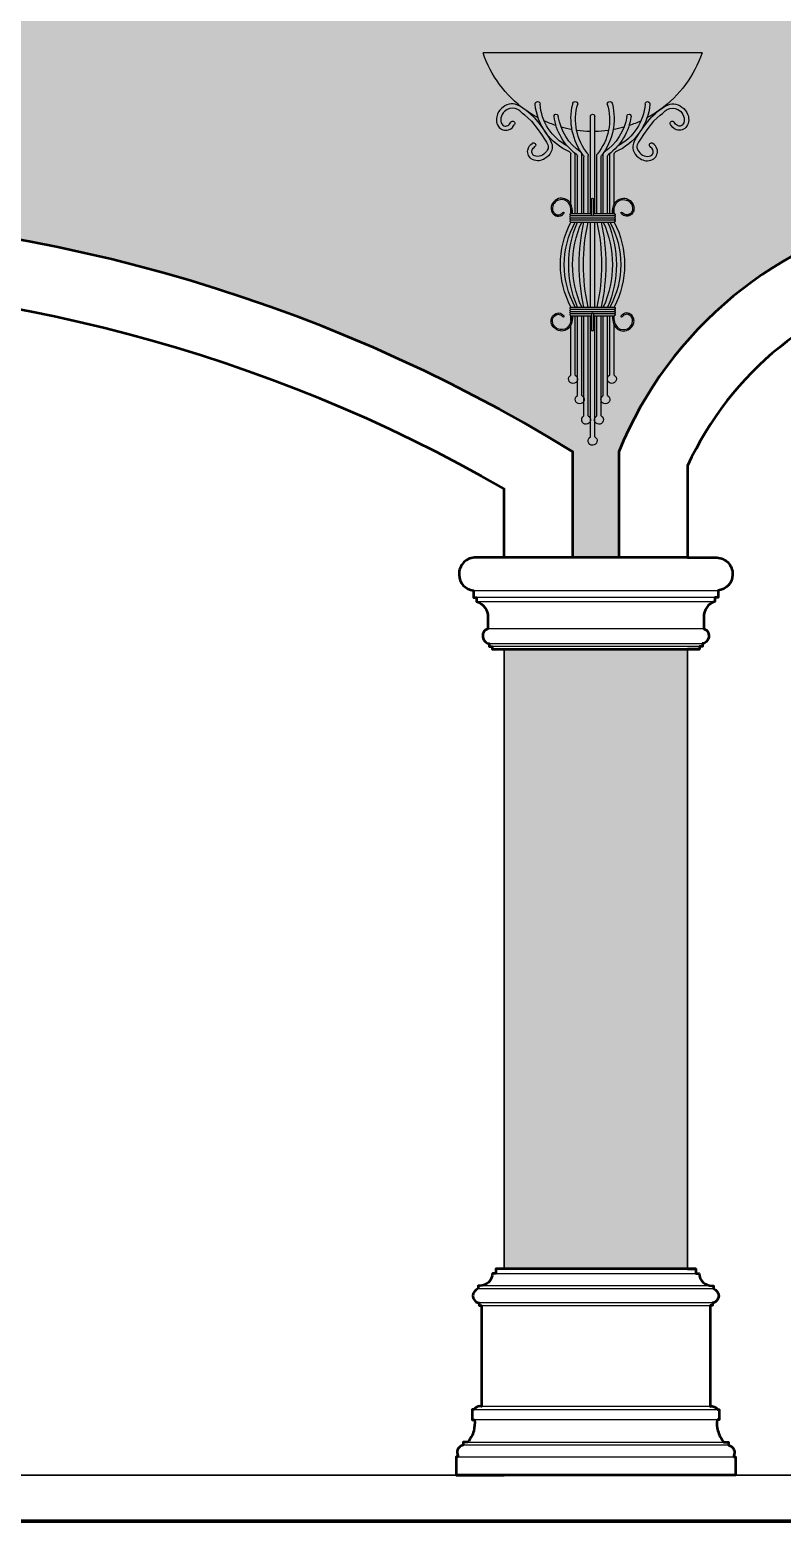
# Model space of a CAD drawing. Header units: metres. Extents: x -109 to 591, y -5 to 592.
# Drawn here: x 465.588 to 467.228, y 6.575 to 9.825 of the extents above; entities that cross this region are included whole.
import ezdxf

# ---------------------------------------------------------------- set-up
doc = ezdxf.new("R2010")
doc.units = ezdxf.units.M
doc.header["$LTSCALE"] = 0.03
for name, color, linetype, lineweight in [('HATCH SECCION', 8, 'Continuous', 5), ('Moldura con Espesor', 43, 'Continuous', 50), ('Muro', 7, 'Continuous', 70), ('Muro bajo', 7, 'Continuous', 30)]:
    doc.layers.add(name, color=color, linetype=linetype, lineweight=lineweight)
doc.layers.add('Luminaria', color=7, linetype='Continuous')
doc.layers.add('MOLDURA', color=43, linetype='Continuous')

# ---------------------------------------------------------------- blocks, each defined once
blk = doc.blocks.new('A$C18BB4888')
for p, q in [((5.941416247878806e-09, 1.153638934772388), (0.6442823249509786, 1.153638934772417)), ((0.3157911654461998, 0.680884239960335), (0.3157911654462566, 0.9666513198955329)), ((0.3284911654461951, 0.680884239960335), (0.3284911654462235, 0.9666513198955329)), ((0.2586411654462779, 0.7082343988385702), (0.2586411654463063, 0.8560377180292562)), ((0.27134116544633, 0.680884239960335), (0.27134116544633, 0.8572287904209617)), ((0.2776911654462992, 0.680884239960335), (0.2776911654462708, 0.8492372710784366)), ((0.2903911654462945, 0.6808842399603208), (0.2903911654462661, 0.8557785286315891)), ((0.2967411654462921, 0.6808842399603208), (0.2967411654462637, 0.8474928180446)), ((0.3094411654463158, 0.680884239960335), (0.309441165446259, 0.8519260237832498)), ((0.3348411654462211, 0.680884239960335), (0.3348411654462211, 0.8519260237833208)), ((0.347541165446188, 0.680884239960335), (0.347541165446188, 0.8474928180446852)), ((0.3538911654461572, 0.680884239960335), (0.3538911654461288, 0.8557724683408878)), ((0.366591165446124, 0.680884239960335), (0.366591165446124, 0.8492345255935589)), ((0.3729411654460932, 0.680884239960335), (0.3729411654460648, 0.8572285804600028)), ((0.3856411654460885, 0.7082343988383002), (0.3856411654460885, 0.8560377180292562)), ((0.3189661654462839, 0.6758256961918789), (0.3189661654462839, 0.7226350565145196)), ((0.3253161654462247, 0.6758256961918789), (0.3253161654462531, 0.7226350565145196)), ((0.2586411654462779, 0.680884239960335), (0.2586411654462779, 0.6946195137443425)), ((0.3189661654463123, 0.680884239960335), (0.2586411654463348, 0.6808842399603492)), ((0.3192406886230401, 0.6745342399603373), (0.2586411654463348, 0.6745342399603516)), ((0.3856411654461738, 0.6681842399603397), (0.2586411654463348, 0.6681842399603539)), ((0.3856411654461738, 0.6618342399603421), (0.2586411654463348, 0.6618342399603563)), ((0.3856411654461738, 0.6745342399603373), (0.3250416422694684, 0.6745342399603373)), ((0.3856411654461738, 0.680884239960335), (0.3253161654462247, 0.680884239960335)), ((0.3856411654460885, 0.680884239960335), (0.3856411654460885, 0.6946195137433904)), ((0.3856411654461738, 0.6554842399603444), (0.2586411654463348, 0.6554842399603587)), ((0.3157911654461998, 0.4054842399603444), (0.3157911654461998, 0.6554842399603444)), ((0.3284911654461951, 0.4054842399603444), (0.3284911654461951, 0.6554842399603444)), ((0.3856411654461738, 0.4054842399603444), (0.2586411654463348, 0.4054842399603302)), ((0.3856411654461738, 0.3991342399603468), (0.2586411654463348, 0.3991342399603326)), ((0.3856411654461738, 0.3927842399603492), (0.2586411654463348, 0.392784239960335)), ((0.3192406886230401, 0.3864342399603373), (0.2586411654463348, 0.3864342399603373)), ((0.2586411654463632, 0.3663489661770143), (0.2586411654463632, 0.3800842399603539)), ((0.3189661654463123, 0.3800842399603539), (0.2586411654463348, 0.3800842399603397)), ((0.2586411654463348, 0.2054842399603416), (0.2586411654463632, 0.3527340810823034)), ((0.2713411654462732, 0.2057290956440454), (0.27134116544633, 0.3800842399603539)), ((0.2776911654462992, 0.1454842399603393), (0.2776911654463277, 0.3800842399603539)), ((0.2903911654462092, 0.1457290956440289), (0.2903911654462945, 0.3800842399603539)), ((0.2967411654462637, 0.08548423996019494), (0.2967411654462637, 0.3800842399603539)), ((0.3094411654461737, 0.08572909564406928), (0.309441165446259, 0.3800842399603539)), ((0.3157911654462282, 0.02397226584660928), (0.3157911654461998, 0.3800842399603397)), ((0.3189661654462839, 0.3851427837288099), (0.3189661654462839, 0.3383334234061692)), ((0.3856411654461738, 0.3864342399603515), (0.3250416422694684, 0.3864342399603373)), ((0.3253161654462247, 0.3851427837288099), (0.3253161654462531, 0.3383334234061692)), ((0.3856411654461738, 0.3800842399603539), (0.3253161654462247, 0.3800842399603539)), ((0.3284911654461666, 0.02372741016290547), (0.3284911654461951, 0.3800842399603539)), ((0.3348411654461643, 0.08572909564404085), (0.3348411654462211, 0.3800842399603539)), ((0.3475411654461595, 0.08548423996035126), (0.3475411654462164, 0.3800842399603539)), ((0.3538911654461572, 0.1457290956440289), (0.3538911654461856, 0.3800842399603539)), ((0.3665911654460956, 0.1454842399602541), (0.3665911654460672, 0.3800842399603539)), ((0.3729411654461217, 0.205239384276652), (0.3729411654461217, 0.3800842399603539)), ((0.3856411654460601, 0.3663489661774832), (0.3856411654460601, 0.3800842399603539)), ((0.3856411654460601, 0.2054842399603416), (0.3856411654460601, 0.3527340810824882))]:
    blk.add_line(p, q)
for centre, radius, start, end in [((0.3221411654461974, 1.261855929456814), 0.3398320829256913, 198.5687629645578, 234.3147334475291), ((0.3221411654461974, 1.261855929456814), 0.3398320829256913, 305.6852665528232, 341.4312370354483), ((0.1604782917100067, 1.002711855103939), 0.00720887599450748, 3.953150250833259e-09, 190.5567208375564), ((0.2712436931279001, 1.002711855103925), 0.007504137054723969, 1.085030820355413e-10, 179.9999999996745), ((0.3730386377645516, 1.002711855103925), 0.007504137054723969, 3.25517704797266e-10, 179.9999999998915), ((0.483804039182445, 1.002711855103939), 0.00720887599450748, 349.4432791624436, 179.9999999960469), ((0.3221411654461974, 1.261855929456814), 0.3398320829256913, 234.3147334613965, 241.8933101000513), ((0.3224818113387187, 1.017678757038837), 0.1698730201829537, 185.0546795659456, 246.5261884915437), ((0.3189925297638752, 1.013296739568034), 0.1516751540860333, 184.0017269750874, 242.2596000288567), ((0.3745171641888021, 0.9887979250837162), 0.1672082525604495, 187.6111472735601, 233.5289539814255), ((0.2150430328098309, 0.9666513198955329), 0.006203685232579842, 0, 187.9062533990726), ((0.3757385543130738, 0.9899786381286617), 0.1561863981191126, 188.5895863590193, 235.6566639987963), ((0.4391885322619657, 0.960451822292157), 0.1804667659680022, 166.4572552969691, 217.1846545555153), ((0.4331255685438009, 0.9571887957607856), 0.1609497904113962, 163.5702141860079, 218.9798956931044), ((0.3221411654462258, 0.9666513198955471), 0.006349999999969214, 0, 180), ((0.2111567623486508, 0.9571887957607856), 0.1609497904113962, 321.0201043068956, 16.42978581399213), ((0.2050937986304859, 0.960451822292157), 0.1804667659680022, 322.8153454444847, 13.54274470303094), ((0.2685437765793779, 0.9899786381286617), 0.1561863981191126, 304.3433360012037, 351.4104136409807), ((0.2697651667036496, 0.9887979250837162), 0.1672082525604495, 306.4710460185745, 352.3888527264399), ((0.321800519553733, 1.017678757038837), 0.1698730201829537, 293.4738115084563, 354.9453204340544), ((0.3252898011285765, 1.013296739568034), 0.1516751540860333, 297.7403999711433, 355.9982730249126), ((0.4292392980826207, 0.9666513198955329), 0.006203685232579842, 352.0937466009274, 180), ((0.3221411654462543, 1.261855929456814), 0.3398320829256913, 298.1066898999487, 305.6852665386035), ((0.3221411654461974, 1.261855929456814), 0.3398320829256913, 300.9037063436215, 305.6852665388388), ((0.08716769233575405, 0.9460678826952176), 0.006350000000007872, 326.6963731569064, 146.6963731564606), ((0.3221411654461974, 1.261855929456814), 0.3398320829256913, 245.0933860711731, 251.5800995590389), ((0.3221411654461974, 1.261855929456814), 0.3398320829256913, 254.1904612983764, 259.8029711200484), ((0.3221411654461974, 1.261855929456814), 0.3398320829256913, 262.1178369849101, 268.9293260006799), ((0.3221411654461974, 1.261855929456814), 0.3398320829256913, 271.0706739993298, 277.8821630150899), ((0.3221411654461974, 1.261855929456814), 0.3398320829256913, 280.1495124837722, 285.8095387016236), ((0.3221411654462543, 1.261855929456814), 0.3398320829256913, 288.4199004409611, 294.7854935241788), ((0.5571146385567545, 0.9460678826952176), 0.006350000000007872, 33.30362684353939, 213.3036268430936), ((0.148579207581065, 0.8823007172383086), 0.006350000000007872, 311.6579878855268, 131.6579878850812), ((0.4957031233114435, 0.8823007172383086), 0.006350000000007872, 48.34201211491884, 228.3420121144732), ((0.2522911654463087, 0.8560377180292562), 0.00635, 0, 66.56794365578162), ((0.2713411654463016, 0.8492372710784366), 0.00635, 0, 53.41541240985806), ((0.2840411654462685, 0.8557785286315891), 0.00635, 0, 55.63082469191292), ((0.2903911654462661, 0.8474928180446), 0.00635, 0, 37.74864273231748), ((0.3030911654462329, 0.8519260237832498), 0.00635, 0, 39.2500432747249), ((0.3411911654462187, 0.8519260237833208), 0.00635, 140.7499567252751, 180), ((0.3538911654461856, 0.8474928180446852), 0.00635, 142.2513572677839, 180), ((0.3602411654461264, 0.8557724683408878), 0.00635, 124.3933881745732, 180), ((0.3729411654461217, 0.8492345255935589), 0.00635, 126.6076776479176, 180), ((0.3919911654460861, 0.8560377180292562), 0.00635, 113.4320563442184, 180), ((0.3221411654462543, 0.7226350565145196), 0.003174999999998818, 0, 180), ((0.2365016100771982, 0.682567942671767), 0.002011842997613652, 316.0456920737553, 130.8648041237182), ((0.2586411654463063, 0.6777092399603504), 0.003174999999998818, 89.9999999994871, 270), ((0.2586411654463063, 0.6713592399603527), 0.003174999999998818, 90.00000000000001, 270.0000000005129), ((0.2586411654463063, 0.6650092399603551), 0.003174999999998818, 89.9999999994871, 270), ((0.2586411654463063, 0.6586592399603575), 0.003174999999998818, 90, 270.0000000005129), ((0.3221411654462543, 0.6758256961918789), 0.003174999999998818, 180, 0), ((0.3856411654462022, 0.6777092399603504), 0.003174999999998818, 270, 90.00000000051288), ((0.3856411654462022, 0.6713592399603527), 0.003174999999998818, 269.9999999994872, 89.99999999999999), ((0.3856411654462022, 0.6650092399603551), 0.003174999999998818, 270, 90.00000000051288), ((0.3856411654462022, 0.6586592399603575), 0.003174999999998818, 269.9999999994872, 90), ((0.4077807208153104, 0.682567942671767), 0.002011842997613652, 49.13519587628181, 223.9543079262447), ((0.4960354717712221, 0.5304842399603444), 0.2682928561767429, 152.2309467524051, 207.7690532475949), ((0.4960354717712221, 0.5304842399603444), 0.2571235720326722, 150.9123144672884, 209.0876855327033), ((0.5694822368816688, 0.5304842399603587), 0.3174382292185378, 156.8102546870692, 203.1897453129355), ((0.5694822368816688, 0.5304842399603587), 0.3058052094944161, 155.8732287341902, 204.1267712658097), ((0.8597006256090083, 0.5304842399603018), 0.5766700562598261, 167.4810952189992, 192.5189047809918), ((0.8597006256090083, 0.5304842399603018), 0.5642787196929628, 167.2015725619619, 192.7984274380263), ((-0.2154182947164998, 0.5304842399603018), 0.5642787196929628, 347.2015725619738, 12.79842743803814), ((-0.2154182947164998, 0.5304842399603018), 0.5766700562598261, 347.4810952190081, 12.51890478100076), ((0.07480009401083976, 0.5304842399603587), 0.3058052094944161, 335.8732287341903, 24.12677126580975), ((0.07480009401083976, 0.5304842399603587), 0.3174382292185378, 336.8102546870645, 23.18974531293081), ((0.1482468591212864, 0.5304842399603444), 0.2571235720325907, 330.9123144672373, 29.08768553275987), ((0.1482468591212864, 0.5304842399603444), 0.2682928561767429, 332.2309467524051, 27.76905324759487), ((0.2586411654463063, 0.4023092399603314), 0.003174999999998818, 89.9999999994871, 270), ((0.2586411654463063, 0.3959592399603338), 0.003174999999998818, 90.00000000000001, 270.0000000005129), ((0.3856411654462022, 0.4023092399603314), 0.003174999999998818, 270, 90.00000000051287), ((0.3856411654462022, 0.3959592399603338), 0.003174999999998818, 269.9999999994872, 90.00000000000001), ((0.2365016100771982, 0.3784005372489219), 0.002011842997613652, 229.1351958762818, 43.95430792624474), ((0.2586411654463063, 0.3896092399603361), 0.003174999999998818, 89.9999999994871, 270), ((0.2586411654463063, 0.3832592399603385), 0.003174999999998818, 90.00000000000001, 270.0000000005129), ((0.3221411654462543, 0.3851427837288099), 0.003174999999998818, 0, 180), ((0.3856411654462022, 0.3896092399603361), 0.003174999999998818, 270, 90.00000000051287), ((0.3856411654462022, 0.3832592399603385), 0.003174999999998818, 269.9999999994872, 90.00000000000001), ((0.4077807208153104, 0.3784005372489219), 0.002011842997613652, 136.0456920737553, 310.8648041237182), ((0.3221411654462543, 0.3383334234061692), 0.003174999999998818, 180, 0), ((0.2652133273686843, 0.1940837316308546), 0.01315921359750405, 119.9625770768719, 62.24647164042638), ((0.3795133273684712, 0.1938388759471508), 0.01315921359750405, 119.9625770768719, 62.24647164042638), ((0.2842633273686488, 0.1340837316308381), 0.01315921359750405, 119.9625770768719, 62.24647164042638), ((0.3600190035237176, 0.1340837316308381), 0.01315921359750405, 117.7535283595736, 60.03742292312806), ((0.3033133273686133, 0.07408373163086424), 0.01315921359750405, 119.9625770768719, 62.24647164042638), ((0.3409690035237816, 0.07408373163086424), 0.01315921359750405, 117.7535283595736, 60.03742292312806), ((0.3219190035237887, 0.01232690183341845), 0.01315921359750405, 117.7535283595736, 60.03742292312806)]:
    blk.add_arc(centre, radius, start, end)
for points, knots in [([(0.1515550437732145, 0.96241990342142), (0.1136018127011198, 0.9967292011451008), (0.09802903859667822, 1.004641164639352), (0.06573883055162355, 1.001724029145961), (0.04953090836585261, 0.9899794768513317), (0.03815790746790526, 0.962485438801238), (0.03716471949903166, 0.9488390293660984), (0.05098273875913151, 0.9282017061058667), (0.06488340122626823, 0.9233462630876801), (0.08443720960619316, 0.9301782772235754), (0.08954596431354389, 0.9381230669960985), (0.09247484838599007, 0.942581251849063)], [0.1250460074207865, 0.1250460074207865, 0.1250460074207865, 0.1250460074207865, 0.1563528944473598, 0.1563528944473598, 0.1927495092456728, 0.1927495092456728, 0.2170838350303426, 0.2170838350303426, 0.2339431081285127, 0.2339431081285127, 0.2493057313479559, 0.2493057313479559, 0.2493057313479559, 0.2493057313479559]), ([(0.1428957241741671, 0.9526315828639156), (0.1096046027885507, 0.9812062862047668), (0.0983168581466316, 0.9923950112040671), (0.06571408540600032, 0.9915442069602847), (0.04636231561141813, 0.9603568502952129), (0.05866261594192679, 0.9369218117337965), (0.0745676842982732, 0.9384537388235543), (0.07926902279049841, 0.9456098554657757), (0.08186053628534751, 0.9495545135413437)], [0.1248612057614942, 0.1248612057614942, 0.1248612057614942, 0.1248612057614942, 0.1381195632415915, 0.1693141389976421, 0.2085551819168633, 0.2246462057080703, 0.2357126889454584, 0.2493057313479559, 0.2493057313479559, 0.2493057313479559, 0.2493057313479559]), ([(0.492727287119294, 0.96241990342142), (0.5306805181913887, 0.9967292011451008), (0.5462532922958303, 1.004641164639352), (0.578543500340885, 1.001724029145961), (0.5947514225266559, 0.9899794768513317), (0.6061244234246033, 0.962485438801238), (0.6071176113934769, 0.9488390293660984), (0.593299592133377, 0.9282017061058667), (0.5793989296662403, 0.9233462630876801), (0.5598451212863154, 0.9301782772235754), (0.5547363665789646, 0.9381230669960985), (0.5518074825065185, 0.942581251849063)], [0.1250460074207865, 0.1250460074207865, 0.1250460074207865, 0.1250460074207865, 0.1563528944473598, 0.1563528944473598, 0.1927495092456728, 0.1927495092456728, 0.2170838350303426, 0.2170838350303426, 0.2339431081285127, 0.2339431081285127, 0.2493057313479559, 0.2493057313479559, 0.2493057313479559, 0.2493057313479559]), ([(0.5013866067183415, 0.9526315828639156), (0.5346777281039579, 0.9812062862047668), (0.5459654727458769, 0.9923950112040671), (0.5785682454865082, 0.9915442069602847), (0.5979200152810904, 0.9603568502952129), (0.5856197149505817, 0.9369218117337965), (0.5697146465942353, 0.9384537388235543), (0.5650133081020101, 0.9456098554657757), (0.562421794607161, 0.9495545135413437)], [0.1248612057614942, 0.1248612057614942, 0.1248612057614942, 0.1248612057614942, 0.1381195632415915, 0.1693141389976421, 0.2085551819168633, 0.2246462057080703, 0.2357126889454584, 0.2493057313479559, 0.2493057313479559, 0.2493057313479559, 0.2493057313479559]), ([(0.1515550437732145, 0.96241990342142), (0.190909248874874, 0.9138381115399881), (0.2012216864926017, 0.8909823188730428), (0.2067582582289731, 0.8691858088967166), (0.1974932643288128, 0.8514434545373462), (0.171943422427745, 0.8361963939499901), (0.1585861287060482, 0.8332309905632087), (0.1361601120507032, 0.843903878859777), (0.1293364967029902, 0.8569515613173735), (0.1332549419661859, 0.877290529482778), (0.140373148261574, 0.883499410084454), (0.1443584724129607, 0.8870449658238897)], [0.1396701863843539, 0.1396701863843539, 0.1396701863843539, 0.1396701863843539, 0.1563528944473598, 0.1563528944473598, 0.1927495092456728, 0.1927495092456728, 0.2170838350303426, 0.2170838350303426, 0.2339431081285127, 0.2339431081285127, 0.2493057313479559, 0.2493057313479559, 0.2493057313479559, 0.2493057313479559]), ([(0.1428957241741671, 0.9526315828639156), (0.1937950910980533, 0.8864923097550843), (0.1930704298664239, 0.8646262445966215), (0.1686453623954378, 0.8440044668260072), (0.1436718356636106, 0.8527692476659183), (0.1428765799811913, 0.8687281188173586), (0.1492736777743744, 0.8744193163046816), (0.1527999427491125, 0.8775564686528696)], [0.1492872402351121, 0.1492872402351121, 0.1492872402351121, 0.1492872402351121, 0.1693141389976421, 0.2085551819168633, 0.2246462057080703, 0.2357126889454584, 0.2493057313479559, 0.2493057313479559, 0.2493057313479559, 0.2493057313479559]), ([(0.492727287119294, 0.96241990342142), (0.4533730820176345, 0.9138381115399881), (0.4430606443999068, 0.8909823188730428), (0.4375240726635354, 0.8691858088967166), (0.4467890665636958, 0.8514434545373462), (0.4723389084647636, 0.8361963939499901), (0.4856962021864604, 0.8332309905632087), (0.5081222188418053, 0.843903878859777), (0.5149458341895183, 0.8569515613173735), (0.5110273889263226, 0.877290529482778), (0.5039091826309345, 0.883499410084454), (0.4999238584795478, 0.8870449658238897)], [0.1396701863843539, 0.1396701863843539, 0.1396701863843539, 0.1396701863843539, 0.1563528944473598, 0.1563528944473598, 0.1927495092456728, 0.1927495092456728, 0.2170838350303426, 0.2170838350303426, 0.2339431081285127, 0.2339431081285127, 0.2493057313479559, 0.2493057313479559, 0.2493057313479559, 0.2493057313479559]), ([(0.5013866067183415, 0.9526315828639156), (0.4504872397944553, 0.8864923097550843), (0.4512119010260847, 0.8646262445966215), (0.4756369684970707, 0.8440044668260072), (0.5006104952288979, 0.8527692476659183), (0.5014057509113172, 0.8687281188173586), (0.4950086531181341, 0.8744193163046816), (0.4914823881433961, 0.8775564686528696)], [0.1492872402351121, 0.1492872402351121, 0.1492872402351121, 0.1492872402351121, 0.1693141389976421, 0.2085551819168633, 0.2246462057080703, 0.2357126889454584, 0.2493057313479559, 0.2493057313479559, 0.2493057313479559, 0.2493057313479559]), ([(0.2060780198707732, 0.7133645174296817), (0.2034261328556113, 0.709901522701756), (0.2014819964137189, 0.7059261792346376), (0.199962034419201, 0.6991517649224477), (0.1998167875117645, 0.6964803060591862), (0.2010145370422833, 0.6891779571780035)], [0.9483070269723219, 0.9483070269723219, 0.9483070269723219, 0.9483070269723219, 0.981958891346564, 0.981958891346564, 1.002496833477498, 1.002496833477498, 1.002496833477498, 1.002496833477498]), ([(0.2629038712727549, 0.6808842399603492), (0.2638790564908504, 0.6906830219052154), (0.2627515227115396, 0.7011534421459373), (0.2516789104410009, 0.7206202241201822), (0.2390441990808938, 0.7271381705444924), (0.2201589173942295, 0.7248012181507022), (0.2139956784485264, 0.7215729869514149), (0.2060780198707732, 0.7133645174296817)], [0.7004777115061076, 0.7004777115061076, 0.7004777115061076, 0.7004777115061076, 0.7876598202077238, 0.7876598202077238, 0.8848093557771439, 0.8848093557771439, 0.936097768404152, 0.936097768404152, 0.936097768404152, 0.936097768404152]), ([(0.2588667733453747, 0.6808842399605339), (0.2593495534090096, 0.6853539269313416), (0.2593833893402859, 0.6979332479741487), (0.2499134533346705, 0.7208202388557083), (0.225052297226199, 0.7240763629344826), (0.2142470951930022, 0.7163962407750688), (0.2089641828026743, 0.7106352321611098)], [0.6992514118858363, 0.6992514118858363, 0.6992514118858363, 0.6992514118858363, 0.7420628813958074, 0.8201826871520215, 0.9085975977620355, 0.9356141060679639, 0.9356141060679639, 0.9356141060679639, 0.9356141060679639]), ([(0.3813784596197536, 0.6808842399603492), (0.3804032744016581, 0.6906830219052154), (0.381530808180969, 0.7011534421459373), (0.3926034204515076, 0.7206202241201822), (0.4052381318116147, 0.7271381705444924), (0.424123413498279, 0.7248012181507022), (0.4302866524439821, 0.7215729869514149), (0.4382043110217353, 0.7133645174296817)], [0.7004777115061076, 0.7004777115061076, 0.7004777115061076, 0.7004777115061076, 0.7876598202077238, 0.7876598202077238, 0.8848093557771439, 0.8848093557771439, 0.936097768404152, 0.936097768404152, 0.936097768404152, 0.936097768404152]), ([(0.3854155575471339, 0.6808842399605339), (0.384932777483499, 0.6853539269313416), (0.3848989415522226, 0.6979332479741487), (0.394368877557838, 0.7208202388557083), (0.4192300336663095, 0.7240763629344826), (0.4300352356995063, 0.7163962407750688), (0.4353181480898343, 0.7106352321611098)], [0.6992514118858363, 0.6992514118858363, 0.6992514118858363, 0.6992514118858363, 0.7420628813958074, 0.8201826871520215, 0.9085975977620355, 0.9356141060679639, 0.9356141060679639, 0.9356141060679639, 0.9356141060679639]), ([(0.4382043110217353, 0.7133645174296817), (0.4408561980368972, 0.709901522701756), (0.4428003344787896, 0.7059261792346376), (0.4443202964733075, 0.6991517649224477), (0.4444655433807441, 0.6964803060591862), (0.4432677938502252, 0.6891779571780035)], [0.9483070269723219, 0.9483070269723219, 0.9483070269723219, 0.9483070269723219, 0.981958891346564, 0.981958891346564, 1.002496833477498, 1.002496833477498, 1.002496833477498, 1.002496833477498]), ([(0.2010145370422265, 0.6891779571780035), (0.2024829084807607, 0.6842662105054558), (0.205461517377671, 0.6797827275007648), (0.2149028396799508, 0.6731602415078157), (0.2217871639864484, 0.6714510586213862), (0.2319290637549329, 0.6752821536825024), (0.2350710143769277, 0.6784438419186927), (0.2379499228661928, 0.6811715536456262)], [1.014769211935689, 1.014769211935689, 1.014769211935689, 1.014769211935689, 1.054340115747797, 1.054340115747797, 1.100038752857406, 1.100038752857406, 1.135188886413548, 1.135188886413548, 1.135188886413548, 1.135188886413548]), ([(0.2047989045404108, 0.6901607625698887), (0.2058834772339253, 0.6866481979563162), (0.2106413811069388, 0.6792068750792453), (0.2248117590654317, 0.674260666570575), (0.231829697328692, 0.6809100312763121), (0.2351853087204461, 0.6840894100507029)], [1.01532494845942, 1.01532494845942, 1.01532494845942, 1.01532494845942, 1.04950312454725, 1.094218432151796, 1.135188886413548, 1.135188886413548, 1.135188886413548, 1.135188886413548]), ([(0.443267793850282, 0.6891779571780035), (0.4417994224117479, 0.6842662105054558), (0.4388208135148375, 0.6797827275007648), (0.4293794912125577, 0.6731602415078157), (0.4224951669060601, 0.6714510586213862), (0.4123532671375756, 0.6752821536825024), (0.4092113165155808, 0.6784438419186927), (0.4063324080263158, 0.6811715536456262)], [1.014769211935689, 1.014769211935689, 1.014769211935689, 1.014769211935689, 1.054340115747797, 1.054340115747797, 1.100038752857406, 1.100038752857406, 1.135188886413548, 1.135188886413548, 1.135188886413548, 1.135188886413548]), ([(0.4394834263520977, 0.6901607625698887), (0.4383988536585832, 0.6866481979563162), (0.4336409497855698, 0.6792068750792453), (0.4194705718270768, 0.674260666570575), (0.4124526335638166, 0.6809100312763121), (0.4090970221720625, 0.6840894100507029)], [1.01532494845942, 1.01532494845942, 1.01532494845942, 1.01532494845942, 1.04950312454725, 1.094218432151796, 1.135188886413548, 1.135188886413548, 1.135188886413548, 1.135188886413548]), ([(0.2060780198707732, 0.3476039624910072), (0.2034261328556113, 0.3510669572189329), (0.2014819964137189, 0.3550423006860512), (0.199962034419201, 0.3618167149982412), (0.1998167875117645, 0.3644881738615027), (0.2010145370422833, 0.3717905227426854)], [0.9483070269723219, 0.9483070269723219, 0.9483070269723219, 0.9483070269723219, 0.981958891346564, 0.981958891346564, 1.002496833477498, 1.002496833477498, 1.002496833477498, 1.002496833477498]), ([(0.2010145370422265, 0.3717905227426854), (0.2024829084807607, 0.3767022694152331), (0.205461517377671, 0.381185752419924), (0.2149028396799508, 0.3878082384128732), (0.2217871639864484, 0.3895174212993027), (0.2319290637549329, 0.3856863262381864), (0.2350710143769277, 0.3825246380019962), (0.2379499228661928, 0.3797969262750627)], [1.014769211935689, 1.014769211935689, 1.014769211935689, 1.014769211935689, 1.054340115747797, 1.054340115747797, 1.100038752857406, 1.100038752857406, 1.135188886413548, 1.135188886413548, 1.135188886413548, 1.135188886413548]), ([(0.2047989045404108, 0.3708077173508002), (0.2058834772339253, 0.3743202819643727), (0.2106413811069388, 0.3817616048414436), (0.2248117590654317, 0.3867078133501138), (0.231829697328692, 0.3800584486443768), (0.2351853087204461, 0.376879069869986)], [1.01532494845942, 1.01532494845942, 1.01532494845942, 1.01532494845942, 1.04950312454725, 1.094218432151796, 1.135188886413548, 1.135188886413548, 1.135188886413548, 1.135188886413548]), ([(0.2629038712727549, 0.3800842399603397), (0.2638790564908504, 0.3702854580154735), (0.2627515227115396, 0.3598150377747515), (0.2516789104410009, 0.3403482558005066), (0.2390441990808938, 0.3338303093761965), (0.2201589173942295, 0.3361672617699867), (0.2139956784485264, 0.339395492969274), (0.2060780198707732, 0.3476039624910072)], [0.7004777115061076, 0.7004777115061076, 0.7004777115061076, 0.7004777115061076, 0.7876598202077238, 0.7876598202077238, 0.8848093557771439, 0.8848093557771439, 0.936097768404152, 0.936097768404152, 0.936097768404152, 0.936097768404152]), ([(0.2588667733453747, 0.3800842399601549), (0.2593495534090096, 0.3756145529893473), (0.2593833893402859, 0.3630352319465402), (0.2499134533346705, 0.3401482410649805), (0.225052297226199, 0.3368921169862062), (0.2142470951930022, 0.3445722391456201), (0.2089641828026743, 0.3503332477595791)], [0.6992514118858363, 0.6992514118858363, 0.6992514118858363, 0.6992514118858363, 0.7420628813958074, 0.8201826871520215, 0.9085975977620355, 0.9356141060679639, 0.9356141060679639, 0.9356141060679639, 0.9356141060679639]), ([(0.3813784596197536, 0.3800842399603397), (0.3804032744016581, 0.3702854580154735), (0.381530808180969, 0.3598150377747515), (0.3926034204515076, 0.3403482558005066), (0.4052381318116147, 0.3338303093761965), (0.424123413498279, 0.3361672617699867), (0.4302866524439821, 0.339395492969274), (0.4382043110217353, 0.3476039624910072)], [0.7004777115061076, 0.7004777115061076, 0.7004777115061076, 0.7004777115061076, 0.7876598202077238, 0.7876598202077238, 0.8848093557771439, 0.8848093557771439, 0.936097768404152, 0.936097768404152, 0.936097768404152, 0.936097768404152]), ([(0.3854155575471339, 0.3800842399601549), (0.384932777483499, 0.3756145529893473), (0.3848989415522226, 0.3630352319465402), (0.394368877557838, 0.3401482410649805), (0.4192300336663095, 0.3368921169862062), (0.4300352356995063, 0.3445722391456201), (0.4353181480898343, 0.3503332477595791)], [0.6992514118858363, 0.6992514118858363, 0.6992514118858363, 0.6992514118858363, 0.7420628813958074, 0.8201826871520215, 0.9085975977620355, 0.9356141060679639, 0.9356141060679639, 0.9356141060679639, 0.9356141060679639]), ([(0.443267793850282, 0.3717905227426854), (0.4417994224117479, 0.3767022694152331), (0.4388208135148375, 0.381185752419924), (0.4293794912125577, 0.3878082384128732), (0.4224951669060601, 0.3895174212993027), (0.4123532671375756, 0.3856863262381864), (0.4092113165155808, 0.3825246380019962), (0.4063324080263158, 0.3797969262750627)], [1.014769211935689, 1.014769211935689, 1.014769211935689, 1.014769211935689, 1.054340115747797, 1.054340115747797, 1.100038752857406, 1.100038752857406, 1.135188886413548, 1.135188886413548, 1.135188886413548, 1.135188886413548]), ([(0.4394834263520977, 0.3708077173508002), (0.4383988536585832, 0.3743202819643727), (0.4336409497855698, 0.3817616048414436), (0.4194705718270768, 0.3867078133501138), (0.4124526335638166, 0.3800584486443768), (0.4090970221720625, 0.376879069869986)], [1.01532494845942, 1.01532494845942, 1.01532494845942, 1.01532494845942, 1.04950312454725, 1.094218432151796, 1.135188886413548, 1.135188886413548, 1.135188886413548, 1.135188886413548]), ([(0.4382043110217353, 0.3476039624910072), (0.4408561980368972, 0.3510669572189329), (0.4428003344787896, 0.3550423006860512), (0.4443202964733075, 0.3618167149982412), (0.4444655433807441, 0.3644881738615027), (0.4432677938502252, 0.3717905227426854)], [0.9483070269723219, 0.9483070269723219, 0.9483070269723219, 0.9483070269723219, 0.981958891346564, 0.981958891346564, 1.002496833477498, 1.002496833477498, 1.002496833477498, 1.002496833477498])]:
    blk.add_open_spline(points, degree=3, knots=knots)
for points in [[(0.2089641828027027, 0.7106352321610814), (0.2055721781579791, 0.7059569695478416), (0.2036259989855296, 0.7003156909290738), (0.2047989045403824, 0.6901607625698887)], [(0.4353181480898058, 0.7106352321610814), (0.4387101527345294, 0.7059569695478416), (0.4406563319069789, 0.7003156909290738), (0.4394834263521261, 0.6901607625698887)], [(0.2089641828027027, 0.3503332477596075), (0.2055721781579791, 0.3550115103728473), (0.2036259989855296, 0.3606527889916151), (0.2047989045403824, 0.3708077173508002)], [(0.4353181480898058, 0.3503332477596075), (0.4387101527345294, 0.3550115103728473), (0.4406563319069789, 0.3606527889916151), (0.4394834263521261, 0.3708077173508002)]]:
    blk.add_open_spline(points, degree=3)

msp = doc.modelspace()

# ---------------------------------------------------------------- hatches: boundary and pattern name
at = {"layer": 'HATCH SECCION'}
for points in [[(462.8521154182553, 8.674892335326037), (463.1021154182552, 8.674888533642232), (463.1021154182552, 8.905267101369368, -0.282778134366367), (466.7717409237206, 8.905273184063454), (466.7717409237206, 8.674890054315753), (466.8717409237208, 8.674888533642232), (466.8717409237208, 8.905267101369368, -0.2526427211490327), (467.5021154182555, 9.424115069845802), (467.5021154182555, 10.47490541894159), (464.8521154182551, 10.47490541894159), (464.852115418255, 10.5749054189416), (464.9521154182552, 10.57490541894159), (464.9521154182551, 10.87490541894159), (463.7521154182551, 10.87490541894159, -0.4142135623731288), (463.352115418255, 11.27490541894159), (462.8521154182551, 11.27490541894159)], [(467.0217409237208, 8.474904671068462), (466.6217409237208, 8.474893083199074), (466.6217409237207, 7.124905418941499), (467.0217409237208, 7.124905418940994)]]:
    msp.add_hatch(color=31, dxfattribs=at).paths.add_polyline_path(points)

# ---------------------------------------------------------------- linework, layer by layer
at = {"layer": 'MOLDURA'}
for p, q in [((466.5553141676119, 8.603090796828042), (467.0881676798296, 8.603103880443484)), ((467.0814618341836, 8.588063085653118), (466.5620200132578, 8.588050002037562)), ((466.5620200132578, 8.578846060065871), (467.0814618341836, 8.578859143681314)), ((467.0571813699602, 8.519685355130662), (466.5863004774812, 8.519672271515105)), ((466.5892975333282, 8.487458055591219), (467.0541843141132, 8.487471139206775)), ((467.0475566473401, 8.481184943588858), (466.5959252001014, 8.481171859973301)), ((467.0746920882262, 7.087878355168032), (466.5687897592153, 7.087878355168584)), ((466.6037014102658, 7.114831322885436), (467.0397804371756, 7.114831322884884)), ((466.5652574202171, 7.081603551249316), (467.0782244272244, 7.081603551248763)), ((467.0760479604918, 7.050502073087346), (466.5674338869497, 7.050502073087898)), ((466.5722157239741, 7.04490450336715), (467.0712661234674, 7.044904503366597)), ((467.0712661234674, 6.825052345592285), (466.5722157239741, 6.825052345592837)), ((466.5562781739424, 6.81843511072401), (467.0872036734991, 6.818435110723458)), ((467.0861668839683, 6.79609354153577), (466.5573149634731, 6.796093541536322)), ((467.1111143839606, 6.740851838597296), (466.5323674634809, 6.740851838597848)), ((466.5423868929631, 6.746838216349772), (467.1010949544784, 6.74683821634922)), ((466.5211846491068, 6.714923672439511), (467.1222971983346, 6.714923672438958))]:
    msp.add_line(p, q, dxfattribs=at)
at = {"layer": 'Moldura con Espesor'}
for p, q in [((467.0217409237208, 8.67488625263195), (466.6217409237207, 8.674892335326035)), ((466.5959252001014, 8.47489233532599), (467.0475566473401, 8.474905418941546)), ((467.0397804371756, 7.124905418940971), (466.6037014102658, 7.124905418941523)), ((467.1259412731406, 6.674905418940925), (466.5175405743008, 6.674905418940341))]:
    msp.add_line(p, q, dxfattribs=at)
for points in [[(466.7717409237206, 8.674892335326035), (466.7717409237206, 8.905273184063454, 0.282778134366367), (463.1021154182552, 8.905267101369368), (463.1021154182552, 8.67488625263195)], [(467.5021154182555, 9.424115069845804, 0.252642721149033), (466.8717409237208, 8.905267101369368), (466.8717409237208, 8.67488625263195)], [(466.6217409237207, 8.674892335326035), (466.6217409237207, 8.824901918480856, 0.2666267761704276), (463.2521154182551, 8.824895835786771), (463.2521154182551, 8.67488625263195)], [(467.5173961679106, 9.274115069845802, 0.2369780720206995), (467.0217409237208, 8.874388917410315), (467.0217409237208, 8.67488625263195)], [(466.6217409237207, 8.674892335326035), (466.561411559566, 8.674892335326035, 0.4382077646215293), (466.5235314053887, 8.637418365499002, 0.3767732070928361), (466.5553141676119, 8.603090796828042), (466.5553141676119, 8.588050002037562), (466.5620200132578, 8.588050002037562), (466.5620200132578, 8.578846060065757, -0.343840019265826), (466.5863004774815, 8.544962990375666), (466.5863004774812, 8.519672271515105, 0.4170263860701234), (466.5761191361178, 8.498759352597062, 0.3141239204313276), (466.5892975333282, 8.487458055591333), (466.5892975333282, 8.481171859973301), (466.5959252001014, 8.481171859973301), (466.5959252001014, 8.47489233532599), (466.6217409237207, 8.47489233532599)], [(467.0217409237208, 8.674905418941592), (467.0820702878755, 8.674905418941592, -0.4382077646215293), (467.1199504420527, 8.637431449114445, -0.3767732070928361), (467.0881676798296, 8.603103880443484), (467.0881676798296, 8.588063085653118), (467.0814618341836, 8.588063085653118), (467.0814618341836, 8.578859143681314, 0.343840019265826), (467.0571813699599, 8.544976073991222), (467.0571813699602, 8.519685355130662, -0.4170263860701234), (467.0673627113237, 8.498772436212619, -0.3141239204313276), (467.0541843141132, 8.487471139206775), (467.0541843141132, 8.481184943588858), (467.0475566473401, 8.481184943588858), (467.0475566473401, 8.474905418941546), (467.0217409237208, 8.474905418941546)], [(466.6217409237207, 7.124905418941523), (466.6037014102658, 7.124905418941523), (466.6037014102658, 7.114831322885436), (466.5962250784539, 7.114831322885323, -0.2084476258000373), (466.5875850698795, 7.095154824441522, -0.1868157369349915), (466.5687897592153, 7.087878355168584), (466.5652574202171, 7.087878355168584), (466.5652574202171, 7.081603551249316, 0.3286889506232974), (466.5538357717761, 7.065960004047554, 0.3240101887387902), (466.5651335579741, 7.050502073087898), (466.5674338869497, 7.050502073087898), (466.5674338869497, 7.04490450336715), (466.5722157239741, 7.04490450336715), (466.5722157239741, 6.825052345592837, 0.2840332957790816), (466.5562781739424, 6.818886989036343), (466.5562781739424, 6.81843511072401), (466.5525005748784, 6.81843511072401), (466.5525005748784, 6.796064927803343), (466.5573149634731, 6.796093541536322, -0.09698047293337314), (466.5555596367479, 6.771676033835945, -0.1117168957506667), (466.5423868929631, 6.746838216349772), (466.5323674634809, 6.746838216349772), (466.5323674634809, 6.740851838597848, 0.2521008168811357), (466.5205683698875, 6.730482384518666, 0.2192474752665405), (466.5211846491065, 6.717493246494371), (466.5211846491068, 6.714923672439511), (466.5175405743008, 6.71492367243917), (466.5175405743008, 6.674905418941478), (466.6217409237207, 6.674905418941592)], [(467.0217409237208, 7.124905418940971), (467.0397804371756, 7.124905418940971), (467.0397804371756, 7.114831322884884), (467.0472567689876, 7.11483132288477, 0.2084476258000373), (467.0558967775619, 7.09515482444097, 0.1868157369349915), (467.0746920882262, 7.087878355168032), (467.0782244272244, 7.087878355168032), (467.0782244272244, 7.081603551248763, -0.3286889506232974), (467.0896460756654, 7.065960004047001, -0.3240101887387902), (467.0783482894673, 7.050502073087346), (467.0760479604918, 7.050502073087346), (467.0760479604918, 7.044904503366597), (467.0712661234674, 7.044904503366597), (467.0712661234674, 6.825052345592285, -0.2840332957790816), (467.0872036734991, 6.818886989035791), (467.0872036734991, 6.818435110723458), (467.0909812725631, 6.818435110723458), (467.0909812725631, 6.79606492780279), (467.0861668839683, 6.79609354153577, 0.09698047293337314), (467.0879222106935, 6.771676033835393, 0.1117168957506667), (467.1010949544783, 6.74683821634922), (467.1111143839606, 6.74683821634922), (467.1111143839606, 6.740851838597296, -0.2521008168811357), (467.1229134775539, 6.730482384518114, -0.2192474752665405), (467.1222971983349, 6.717493246493818), (467.1222971983346, 6.714923672438958), (467.1259412731407, 6.714923672438617), (467.1259412731406, 6.674905418940925), (467.0217409237208, 6.674905418941039)]]:
    msp.add_lwpolyline(points, format="xyb", dxfattribs=at)
at = {"layer": 'Muro'}
msp.add_line((460.6672945580278, 6.574905418941597), (470.8795878770734, 6.574905418941597), dxfattribs=at)
at = {"layer": 'Muro bajo'}
for p, q in [((466.6217409237208, 7.124905418941495), (466.6217409237208, 8.474893295885707)), ((467.0217409237208, 7.124905418941001), (467.0217409237208, 8.47490445838183)), ((460.6672945580278, 6.674905418941592), (470.8795878770734, 6.674905418941592))]:
    msp.add_line(p, q, dxfattribs=at)

# ---------------------------------------------------------------- block references
at = {"layer": 'Luminaria', "xscale": -0.7408811973909906, "yscale": 0.7408811973909906, "zscale": 0.7408811973907881}
msp.add_blockref('A$C18BB4888', (467.053287595796, 8.920196023590712), dxfattribs=at)

doc.saveas('drawing.dxf')
